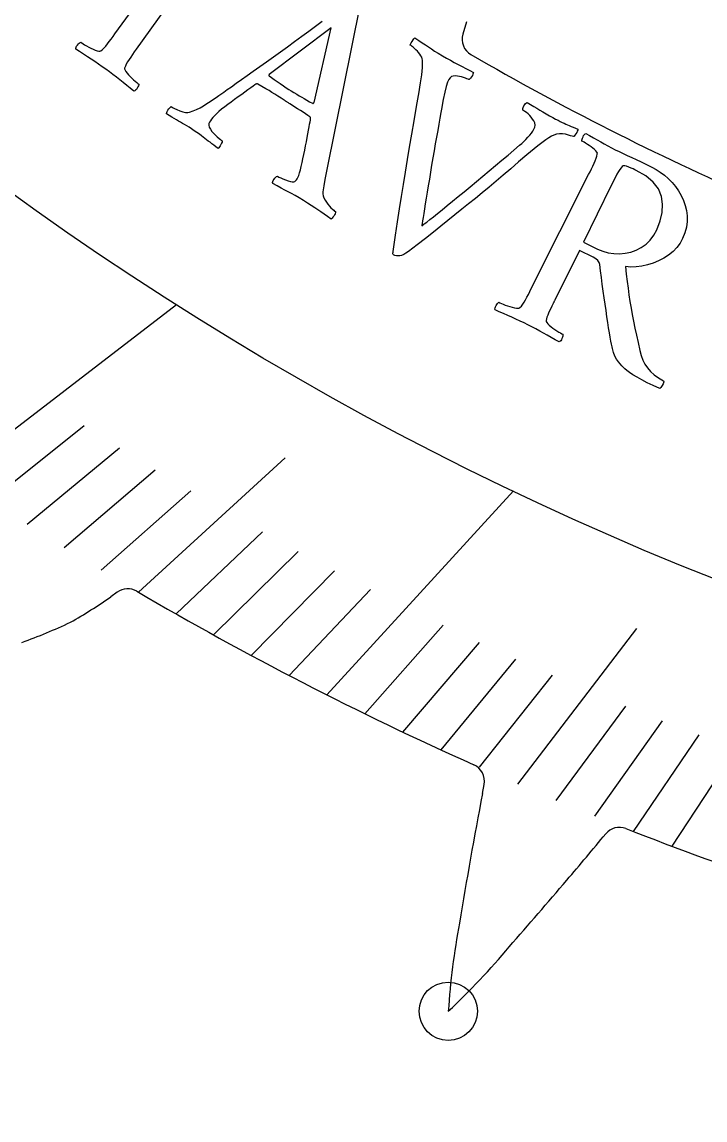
# Model space of a CAD drawing. Header units: millimetres. Extents: x -68 to 68, y -68 to 68.
# Drawn here: x -26.32 to -16.71, y -30.04 to -14.59 of the extents above; entities that cross this region are included whole.
import ezdxf

# ---------------------------------------------------------------- set-up
doc = ezdxf.new("R2010")
doc.units = ezdxf.units.MM
for name, color, linetype in [('CUT_INNER', 6, 'Continuous'), ('CUT_OUTER', 1, 'Continuous'), ('ENGRAVE', 7, 'Continuous'), ('ENGRAVE_FINE', 8, 'Continuous'), ('TEXT', 5, 'Continuous')]:
    doc.layers.add(name, color=color, linetype=linetype)

msp = doc.modelspace()

# ---------------------------------------------------------------- linework, layer by layer
at = {"layer": 'CUT_INNER'}
for points in [[(-20.0643, -14.5916), (-20.1157, -14.7623)], [(-24.9799, -22.6166), (-25.0676, -22.6818)], [(-19.8411, -25.4498), (-19.8159, -25.3216)]]:
    msp.add_lwpolyline(points, dxfattribs=at)
for centre, radius, start, end in [((-0.0002, -0.0001), 64.9798, 121.35855, 268.567248), ((-0.0002, -0.0003), 46.1412, 195.03363, 243.26577), ((-19.8762, -14.8343), 0.25, 163.26178, 239.94141), ((-0.0498, 19.4469), 39.8516, 239.95702, 246.34587), ((0, 0), 43.4055, 205.17681, 243.31241), ((-29.933, -15.5758), 8.612, 299.92861, 304.39938), ((-24.8309, -22.8174), 0.25, 59.59204, 126.58371), ((-0.0674, 19.4149), 48.7072, 239.61429, 245.89583), ((-29.3319, -15.1037), 8.7541, 290.12905, 294.97109), ((-20.0612, -25.2734), 0.25, 348.88678, 65.91797), ((57.2968, -40.0109), 78.5002, 169.310203, 170.660473), ((-17.9126, -26.1747), 0.25, 68.73151, 140.48822), ((-0.0139, 19.5009), 48.8074, 248.60081, 254.18194), ((-47.2774, -2.1122), 37.7143, 319.37324, 320.66888), ((-85.8618, 30.5989), 88.2983, 318.763548, 319.565773), ((-9.9136, -29.2039), 10.4297, 169.32309, 176.20044), ((-27.4417, -20.9207), 10.4092, 313.16724, 320.05096)]:
    msp.add_arc(centre, radius, start, end, dxfattribs=at)
at = {"layer": 'CUT_OUTER'}
msp.add_circle((0, 0), 68.4, dxfattribs=at)
at = {"layer": 'ENGRAVE'}
for points in [[(-27.2826, -20.9808), (-24.1464, -18.569)], [(-22.0287, -24.0602), (-19.4008, -21.1899)]]:
    msp.add_lwpolyline(points, dxfattribs=at)
for centre, radius in [((0, 19.5457), 45.1196), ((-20.3207, -28.5135), 0.4104)]:
    msp.add_circle(centre, radius, dxfattribs=at)
at = {"layer": 'ENGRAVE_FINE'}
for points in [[(-26.7659, -21.3239), (-25.4454, -20.2719)], [(-26.247, -21.6591), (-24.9468, -20.5862)], [(-24.6784, -22.6172), (-22.6145, -20.7257)], [(-25.7261, -21.9863), (-24.4466, -20.8928)], [(-25.2032, -22.3057), (-23.9448, -21.192)], [(-24.1518, -22.9211), (-22.9367, -21.7679)], [(-23.6235, -23.2172), (-22.4306, -22.0449)], [(-23.0935, -23.5058), (-21.9232, -22.3146)], [(-22.5619, -23.7867), (-21.4145, -22.5771)], [(-21.4941, -24.3261), (-20.3937, -23.0807)], [(-19.3423, -25.3165), (-17.6697, -23.1273)], [(-20.9581, -24.5847), (-19.8816, -23.3219)], [(-20.4208, -24.8359), (-19.3685, -23.5562)], [(-19.8821, -25.0798), (-18.8545, -23.7835)], [(-18.8012, -25.5459), (-17.8236, -24.2176)], [(-18.259, -25.7681), (-17.307, -24.4245)], [(-17.7158, -25.9833), (-16.7895, -24.6247)], [(-17.1715, -26.1913), (-16.2713, -24.8182)]]:
    msp.add_lwpolyline(points, dxfattribs=at)
at = {"layer": 'TEXT'}
for points in [[(-23.4647, -13.2335), (-24.7119, -14.9758), (-24.7389, -15.0137), (-24.7647, -15.0505), (-24.7894, -15.0861), (-24.8129, -15.1205), (-24.8339, -15.1534), (-24.8512, -15.1844), (-24.8647, -15.2134), (-24.8745, -15.2404), (-24.8744, -15.2534), (-24.8686, -15.2697), (-24.8572, -15.2895), (-24.8401, -15.3125), (-24.8195, -15.337), (-24.7973, -15.3608), (-24.7738, -15.384), (-24.7487, -15.4065), (-24.7248, -15.4269), (-24.7046, -15.4436), (-24.6882, -15.4566), (-24.6756, -15.466), (-24.6767, -15.4778), (-24.6808, -15.4914), (-24.6878, -15.5068), (-24.6978, -15.5241), (-24.7094, -15.5403), (-24.7211, -15.5524), (-24.733, -15.5605), (-24.745, -15.5645), (-24.7958, -15.5236), (-24.8456, -15.4836), (-24.8943, -15.4445), (-24.942, -15.4064), (-24.9897, -15.3688), (-25.0385, -15.3313), (-25.0884, -15.2939), (-25.1394, -15.2567), (-25.1896, -15.2209), (-25.2406, -15.1853), (-25.2925, -15.15), (-25.3453, -15.115), (-25.3988, -15.08), (-25.4529, -15.0448), (-25.5075, -15.0094), (-25.5626, -14.9738), (-25.5626, -14.9611), (-25.5587, -14.9473), (-25.5508, -14.9323), (-25.5391, -14.9163), (-25.5258, -14.9013), (-25.5134, -14.8898), (-25.5017, -14.8817), (-25.4909, -14.877), (-25.4779, -14.8861), (-25.4601, -14.8978), (-25.4373, -14.9121), (-25.4097, -14.929), (-25.3796, -14.9463), (-25.3493, -14.9621), (-25.3188, -14.9762), (-25.2883, -14.9888), (-25.2604, -14.9982), (-25.2382, -15.0028), (-25.2217, -15.0025), (-25.2107, -14.9975), (-25.1881, -14.9797), (-25.1649, -14.9578), (-25.1409, -14.9316), (-25.1163, -14.9013), (-25.091, -14.8682), (-25.0649, -14.8336), (-25.0381, -14.7976), (-25.0106, -14.7601), (-23.7483, -13.0287)], [(-21.5616, -14.3423), (-22.0356, -16.6924), (-22.0567, -16.8092), (-22.072, -16.8967), (-22.0816, -16.9551), (-22.0855, -16.9842), (-22.0857, -17.0107), (-22.0807, -17.0385), (-22.0704, -17.0677), (-22.0548, -17.0981), (-22.0359, -17.1281), (-22.0158, -17.1561), (-21.9943, -17.1819), (-21.9716, -17.2057), (-21.9503, -17.2261), (-21.9328, -17.242), (-21.9194, -17.2533), (-21.9099, -17.2601), (-21.9098, -17.2744), (-21.9136, -17.2898), (-21.9212, -17.3064), (-21.9327, -17.3241), (-21.945, -17.3404), (-21.9549, -17.3528), (-21.9625, -17.3613), (-21.9677, -17.3658), (-22.0188, -17.3305), (-22.0671, -17.2971), (-22.1127, -17.2655), (-22.1556, -17.2358), (-22.1994, -17.2061), (-22.2479, -17.1744), (-22.3009, -17.1408), (-22.3585, -17.1053), (-22.4196, -17.0684), (-22.4757, -17.0354), (-22.5268, -17.0063), (-22.5729, -16.9812), (-22.6193, -16.9564), (-22.6712, -16.9285), (-22.7285, -16.8974), (-22.7912, -16.8631), (-22.7922, -16.8505), (-22.7894, -16.8364), (-22.7827, -16.8209), (-22.7723, -16.8039), (-22.76, -16.7882), (-22.7477, -16.7761), (-22.7356, -16.7679), (-22.7236, -16.7633), (-22.7041, -16.7744), (-22.679, -16.7868), (-22.6482, -16.8004), (-22.6118, -16.8154), (-22.5749, -16.8286), (-22.543, -16.8372), (-22.5159, -16.8411), (-22.4937, -16.8405), (-22.4818, -16.8358), (-22.4701, -16.8272), (-22.4585, -16.8148), (-22.4471, -16.7984), (-22.4367, -16.7782), (-22.4257, -16.7503), (-22.4143, -16.7149), (-22.4022, -16.6719), (-22.3899, -16.6234), (-22.3777, -16.5714), (-22.3654, -16.5159), (-22.3531, -16.4568), (-22.3411, -16.3964), (-22.3294, -16.3367), (-22.318, -16.2777), (-22.3071, -16.2195), (-22.2967, -16.1641), (-22.2874, -16.1138), (-22.2789, -16.0687), (-22.2714, -16.0287), (-22.2652, -15.9959), (-22.2608, -15.9725), (-22.2582, -15.9584), (-22.2573, -15.9537), (-22.2575, -15.953), (-22.258, -15.9508), (-22.2588, -15.9471), (-22.26, -15.9419), (-22.2616, -15.9364), (-22.2638, -15.9319), (-22.2665, -15.9282), (-22.2699, -15.9255), (-22.2976, -15.9059), (-22.3288, -15.8846), (-22.3634, -15.8619), (-22.4014, -15.8375), (-22.4405, -15.8127), (-22.4781, -15.7888), (-22.5144, -15.7657), (-22.5493, -15.7434), (-22.5583, -15.7376), (-22.5674, -15.7319), (-22.5764, -15.7261), (-22.5854, -15.7204), (-22.5941, -15.7147), (-22.6025, -15.7094), (-22.6103, -15.7044), (-22.6178, -15.6996), (-22.6698, -15.6663), (-22.7178, -15.6358), (-22.7619, -15.6081), (-22.8021, -15.5831), (-22.8433, -15.5582), (-22.8902, -15.5303), (-22.9429, -15.4996), (-23.0014, -15.4659), (-23.0036, -15.4649), (-23.0067, -15.4643), (-23.0107, -15.4641), (-23.0156, -15.4642), (-23.0203, -15.4645), (-23.0237, -15.4648), (-23.0257, -15.4649), (-23.0263, -15.4649), (-23.031, -15.4683), (-23.0449, -15.4785), (-23.068, -15.4954), (-23.1005, -15.5191), (-23.1394, -15.5475), (-23.1819, -15.5782), (-23.2279, -15.6114), (-23.2776, -15.6471), (-23.3281, -15.6835), (-23.3764, -15.7191), (-23.4226, -15.7538), (-23.4667, -15.7876), (-23.51, -15.8208), (-23.5481, -15.8524), (-23.5808, -15.8822), (-23.6083, -15.9105), (-23.6315, -15.9367), (-23.6514, -15.9606), (-23.6682, -15.982), (-23.6817, -16.0011), (-23.6907, -16.0222), (-23.6912, -16.0459), (-23.6834, -16.0722), (-23.6671, -16.1013), (-23.6457, -16.1308), (-23.6225, -16.1586), (-23.5975, -16.1846), (-23.5706, -16.209), (-23.5454, -16.2301), (-23.5253, -16.2465), (-23.5103, -16.2583), (-23.5005, -16.2654), (-23.5007, -16.2732), (-23.5038, -16.2844), (-23.5099, -16.2993), (-23.519, -16.3176), (-23.5294, -16.336), (-23.5396, -16.351), (-23.5495, -16.3627), (-23.5592, -16.3709), (-23.5916, -16.3471), (-23.6215, -16.3249), (-23.6488, -16.3043), (-23.6735, -16.2854), (-23.697, -16.2673), (-23.7205, -16.2491), (-23.744, -16.231), (-23.7675, -16.2128), (-23.793, -16.1936), (-23.8227, -16.1722), (-23.8565, -16.1486), (-23.8945, -16.1229), (-23.9331, -16.0973), (-23.9688, -16.0743), (-24.0016, -16.0538), (-24.0315, -16.0359), (-24.06, -16.0193), (-24.0884, -16.0026), (-24.1168, -15.986), (-24.1452, -15.9693), (-24.1754, -15.9513), (-24.2093, -15.9308), (-24.2467, -15.9079), (-24.2877, -15.8824), (-24.2871, -15.8748), (-24.2831, -15.8641), (-24.2755, -15.8501), (-24.2645, -15.8331), (-24.2521, -15.816), (-24.2405, -15.802), (-24.2297, -15.791), (-24.2196, -15.783), (-24.1998, -15.7951), (-24.1731, -15.809), (-24.1393, -15.8247), (-24.0985, -15.8423), (-24.0567, -15.8573), (-24.0197, -15.8653), (-23.9877, -15.8664), (-23.9605, -15.8606), (-23.9108, -15.8434), (-23.8619, -15.8227), (-23.8137, -15.7986), (-23.7662, -15.7712), (-23.7188, -15.7413), (-23.6709, -15.7101), (-23.6225, -15.6777), (-23.5736, -15.6439), (-23.5736, -15.6439), (-23.5678, -15.6398), (-23.5504, -15.6277), (-23.5215, -15.6074), (-23.4809, -15.5791), (-23.4305, -15.5437), (-23.3721, -15.5024), (-23.3056, -15.4551), (-23.231, -15.4018), (-23.1501, -15.344), (-23.0644, -15.2832), (-22.9741, -15.2193), (-22.8791, -15.1523), (-22.7814, -15.0831), (-22.6827, -15.0125), (-22.583, -14.9405), (-22.4825, -14.8671), (-22.3825, -14.7938), (-22.2848, -14.7219), (-22.1891, -14.6514), (-22.0956, -14.5824)]]:
    msp.add_lwpolyline(points, dxfattribs=at)
for points in [[(-21.9694, -14.674), (-22.8405, -15.3296), (-22.8407, -15.3301), (-22.8413, -15.3317), (-22.8422, -15.3343), (-22.8435, -15.3379), (-22.8445, -15.3417), (-22.8448, -15.3448), (-22.8442, -15.3471), (-22.8428, -15.3486), (-22.8084, -15.3735), (-22.7705, -15.4004), (-22.729, -15.4291), (-22.684, -15.4598), (-22.6395, -15.4897), (-22.5995, -15.5163), (-22.564, -15.5397), (-22.533, -15.5597), (-22.4927, -15.5853), (-22.454, -15.609), (-22.417, -15.631), (-22.3818, -15.6512), (-22.3466, -15.671), (-22.3098, -15.6918), (-22.2714, -15.7135), (-22.2315, -15.7362), (-22.2278, -15.7377), (-22.2242, -15.7376), (-22.2205, -15.736), (-22.2167, -15.7328), (-22.2134, -15.7293), (-22.2111, -15.7268), (-22.2097, -15.7253), (-22.2092, -15.7248)], [(-20.4037, -15.0668), (-20.3474, -15.0995), (-20.2915, -15.1308), (-20.236, -15.1609), (-20.181, -15.1897), (-20.1264, -15.2177), (-20.0724, -15.2457), (-20.019, -15.2735), (-19.966, -15.3013), (-19.9683, -15.3122), (-19.9737, -15.326), (-19.9822, -15.3427), (-19.9938, -15.3622), (-20.0062, -15.3804), (-20.0168, -15.393), (-20.0258, -15.4001), (-20.0331, -15.4017), (-20.0429, -15.3969), (-20.058, -15.3905), (-20.0785, -15.3826), (-20.1044, -15.3731), (-20.1331, -15.364), (-20.1623, -15.3571), (-20.1918, -15.3525), (-20.2218, -15.35), (-20.2501, -15.3521), (-20.2746, -15.3611), (-20.2954, -15.3768), (-20.3124, -15.3994), (-20.3303, -15.4394), (-20.3493, -15.4999), (-20.3693, -15.5809), (-20.3904, -15.6825), (-20.4004, -15.7359), (-20.4118, -15.7974), (-20.4246, -15.8672), (-20.4386, -15.9453), (-20.4537, -16.0295), (-20.4696, -16.1179), (-20.4862, -16.2105), (-20.5036, -16.3073), (-20.5211, -16.4063), (-20.5382, -16.5055), (-20.555, -16.6049), (-20.5714, -16.7045), (-20.5872, -16.8021), (-20.6025, -16.8957), (-20.6172, -16.9854), (-20.6313, -17.0709), (-20.6445, -17.1507), (-20.6564, -17.2228), (-20.6669, -17.2874), (-20.6763, -17.3443), (-20.6839, -17.3913), (-20.6894, -17.4263), (-20.6928, -17.4492), (-20.694, -17.4601), (-20.681, -17.4506), (-20.6578, -17.4329), (-20.6245, -17.407), (-20.581, -17.3729), (-20.5294, -17.3319), (-20.4714, -17.2856), (-20.4071, -17.2337), (-20.3366, -17.1764), (-20.261, -17.1148), (-20.1818, -17.05), (-20.0988, -16.9819), (-20.0122, -16.9106), (-19.9235, -16.8374), (-19.8344, -16.7634), (-19.7448, -16.6886), (-19.6548, -16.6132), (-19.566, -16.5384), (-19.48, -16.4657), (-19.3969, -16.395), (-19.3167, -16.3265), (-19.2867, -16.3004), (-19.2572, -16.273), (-19.2281, -16.244), (-19.1994, -16.2136), (-19.1729, -16.1833), (-19.1501, -16.1546), (-19.1312, -16.1276), (-19.1161, -16.1021), (-19.1039, -16.072), (-19.0999, -16.0424), (-19.104, -16.0134), (-19.1163, -15.9848), (-19.1337, -15.9574), (-19.1533, -15.9319), (-19.175, -15.9082), (-19.1989, -15.8864), (-19.222, -15.8674), (-19.2417, -15.8522), (-19.2578, -15.8406), (-19.2704, -15.8329), (-19.2735, -15.8234), (-19.2722, -15.8104), (-19.2668, -15.794), (-19.2571, -15.774), (-19.2453, -15.7545), (-19.2336, -15.7396), (-19.2221, -15.7292), (-19.2107, -15.7233), (-19.1639, -15.7514), (-19.1184, -15.7789), (-19.0745, -15.8059), (-19.0319, -15.8323), (-18.9892, -15.8584), (-18.9447, -15.8846), (-18.8985, -15.9106), (-18.8505, -15.9366), (-18.8109, -15.9575), (-18.7755, -15.9758), (-18.7442, -15.9915), (-18.7171, -16.0047), (-18.6922, -16.0165), (-18.6673, -16.0279), (-18.6425, -16.0389), (-18.6179, -16.0495), (-18.5919, -16.0607), (-18.5632, -16.0732), (-18.5317, -16.0872), (-18.4975, -16.1025), (-18.4995, -16.1136), (-18.5048, -16.1278), (-18.5135, -16.1451), (-18.5256, -16.1655), (-18.538, -16.1845), (-18.548, -16.1975), (-18.5554, -16.2046), (-18.5603, -16.2057), (-18.5754, -16.1993), (-18.5988, -16.1917), (-18.6305, -16.1828), (-18.6706, -16.1725), (-18.7141, -16.1649), (-18.7562, -16.164), (-18.797, -16.1699), (-18.8364, -16.1826), (-18.8667, -16.1972), (-18.9046, -16.2202), (-18.9503, -16.2515), (-19.0037, -16.2913), (-19.0599, -16.335), (-19.1139, -16.3783), (-19.1658, -16.4212), (-19.2154, -16.4637), (-19.3307, -16.5622), (-19.4413, -16.6564), (-19.5473, -16.7462), (-19.6487, -16.8318), (-19.7471, -16.9143), (-19.8442, -16.995), (-19.94, -17.0739), (-20.0346, -17.151), (-20.1294, -17.2279), (-20.2262, -17.3061), (-20.3249, -17.3856), (-20.4256, -17.4664), (-20.5304, -17.5499), (-20.6414, -17.6372), (-20.7586, -17.7283), (-20.8821, -17.8232), (-20.9161, -17.8473), (-20.9477, -17.8654), (-20.9768, -17.8774), (-21.0036, -17.8834), (-21.0283, -17.8846), (-21.0514, -17.8824), (-21.0729, -17.8768), (-21.0928, -17.8677), (-21.0975, -17.8631), (-21.0999, -17.8557), (-21.1002, -17.8456), (-21.0982, -17.8326), (-21.0956, -17.8191), (-21.0939, -17.8072), (-21.0932, -17.797), (-21.0934, -17.7884), (-21.0643, -17.5933), (-21.0357, -17.405), (-21.0074, -17.2235), (-20.9796, -17.0487), (-20.9517, -16.8766), (-20.9232, -16.7032), (-20.894, -16.5286), (-20.8641, -16.3528), (-20.8331, -16.1716), (-20.8007, -15.9813), (-20.7668, -15.7817), (-20.7311, -15.573), (-20.7198, -15.5091), (-20.7099, -15.4481), (-20.7013, -15.3901), (-20.694, -15.335), (-20.6886, -15.2819), (-20.6852, -15.2301), (-20.6841, -15.1795), (-20.6851, -15.13), (-20.6873, -15.1096), (-20.6939, -15.0885), (-20.7048, -15.0666), (-20.72, -15.044), (-20.7377, -15.0218), (-20.7561, -15.001), (-20.775, -14.9818), (-20.7945, -14.9641), (-20.8131, -14.9485), (-20.8294, -14.9355), (-20.8435, -14.9251), (-20.8552, -14.9174), (-20.8548, -14.9134), (-20.8503, -14.9034), (-20.8415, -14.8875), (-20.8286, -14.8656), (-20.8151, -14.8438), (-20.8046, -14.8279), (-20.7972, -14.8181), (-20.7928, -14.8144), (-20.7368, -14.8508), (-20.686, -14.8844), (-20.6403, -14.9151), (-20.5997, -14.943), (-20.559, -14.9705), (-20.5128, -15.0004), (-20.461, -15.0325), (-20.4037, -15.0668)], [(-17.4562, -16.6334), (-17.3961, -16.6656), (-17.3375, -16.7035), (-17.2805, -16.7471), (-17.2249, -16.7964), (-17.1725, -16.8504), (-17.1247, -16.9079), (-17.0817, -16.9691), (-17.0434, -17.0339), (-17.0112, -17.1018), (-16.9865, -17.1723), (-16.9695, -17.2455), (-16.9602, -17.3213), (-16.96, -17.3991), (-16.9705, -17.4781), (-16.9918, -17.5584), (-17.024, -17.64), (-17.0598, -17.7058), (-17.1044, -17.7664), (-17.1579, -17.8218), (-17.2203, -17.8718), (-17.2891, -17.9159), (-17.3613, -17.9536), (-17.4372, -17.9848), (-17.5166, -18.0095), (-17.5969, -18.0272), (-17.6752, -18.0374), (-17.7517, -18.04), (-17.8261, -18.0351), (-17.8154, -18.1405), (-17.8039, -18.242), (-17.7914, -18.3397), (-17.7781, -18.4335), (-17.7638, -18.5255), (-17.7482, -18.6178), (-17.7312, -18.7103), (-17.713, -18.803), (-17.6934, -18.8984), (-17.6723, -18.9988), (-17.6496, -19.1042), (-17.6254, -19.2147), (-17.6063, -19.2854), (-17.5822, -19.35), (-17.5532, -19.4086), (-17.5192, -19.461), (-17.4776, -19.5094), (-17.4258, -19.5558), (-17.3638, -19.6002), (-17.2915, -19.6425), (-17.2892, -19.6549), (-17.2915, -19.6695), (-17.2982, -19.6862), (-17.3095, -19.7051), (-17.3218, -19.7228), (-17.3317, -19.7364), (-17.3392, -19.7458), (-17.3441, -19.7509), (-17.4379, -19.7084), (-17.5225, -19.6676), (-17.5979, -19.6286), (-17.6643, -19.5915), (-17.7216, -19.5569), (-17.7697, -19.5254), (-17.8088, -19.4972), (-17.8387, -19.4721), (-17.8565, -19.4532), (-17.8773, -19.4302), (-17.901, -19.4032), (-17.9277, -19.3721), (-17.954, -19.3358), (-17.9767, -19.2932), (-17.9958, -19.2442), (-18.0113, -19.1888), (-18.0167, -19.1629), (-18.0236, -19.1273), (-18.0319, -19.0822), (-18.0418, -19.0274), (-18.0526, -18.9648), (-18.064, -18.8958), (-18.0759, -18.8207), (-18.0883, -18.7393), (-18.1011, -18.6534), (-18.1142, -18.5646), (-18.1275, -18.4729), (-18.141, -18.3784), (-18.1541, -18.2831), (-18.1665, -18.189), (-18.178, -18.0961), (-18.1887, -18.0044), (-18.1976, -17.9751), (-18.2159, -17.9482), (-18.2437, -17.9239), (-18.281, -17.9022), (-18.4758, -17.8065), (-18.823, -18.5084), (-18.8258, -18.5141), (-18.8287, -18.5199), (-18.8315, -18.5257), (-18.8344, -18.5315), (-18.8373, -18.5373), (-18.8401, -18.5431), (-18.843, -18.5489), (-18.8458, -18.5546), (-18.8634, -18.5905), (-18.8799, -18.6248), (-18.8954, -18.6575), (-18.9097, -18.6887), (-18.9222, -18.718), (-18.9323, -18.7453), (-18.9397, -18.7706), (-18.9446, -18.7938), (-18.9424, -18.8066), (-18.9341, -18.8218), (-18.9197, -18.8394), (-18.8991, -18.8594), (-18.8746, -18.8803), (-18.8486, -18.9004), (-18.821, -18.9198), (-18.7917, -18.9384), (-18.764, -18.9551), (-18.7408, -18.9686), (-18.7222, -18.979), (-18.7081, -18.9863), (-18.7073, -18.9981), (-18.7091, -19.0121), (-18.7135, -19.0285), (-18.7206, -19.0472), (-18.7294, -19.065), (-18.739, -19.0789), (-18.7495, -19.0888), (-18.7607, -19.0947), (-18.8174, -19.0625), (-18.873, -19.031), (-18.9273, -19.0003), (-18.9806, -18.9704), (-19.0337, -18.941), (-19.088, -18.9119), (-19.1432, -18.883), (-19.1995, -18.8545), (-19.2548, -18.8272), (-19.3109, -18.8004), (-19.3679, -18.7739), (-19.4256, -18.7478), (-19.4841, -18.7219), (-19.5431, -18.6959), (-19.6027, -18.6697), (-19.6628, -18.6435), (-19.6649, -18.631), (-19.6632, -18.6167), (-19.6579, -18.6007), (-19.6489, -18.5829), (-19.6382, -18.5661), (-19.6278, -18.5527), (-19.6176, -18.5428), (-19.6077, -18.5364), (-19.5934, -18.5433), (-19.5739, -18.552), (-19.5491, -18.5624), (-19.5192, -18.5746), (-19.4866, -18.5869), (-19.4542, -18.5976), (-19.4218, -18.6066), (-19.3896, -18.6141), (-19.3607, -18.6189), (-19.338, -18.6198), (-19.3217, -18.6169), (-19.3117, -18.6102), (-19.2923, -18.589), (-19.2729, -18.5636), (-19.2534, -18.5339), (-19.234, -18.5), (-19.2144, -18.4633), (-19.1942, -18.4249), (-19.1736, -18.385), (-19.1525, -18.3436), (-18.3468, -16.7405), (-18.3259, -16.6988), (-18.3058, -16.6582), (-18.2865, -16.6186), (-18.2681, -16.5802), (-18.2518, -16.5437), (-18.2389, -16.51), (-18.2295, -16.479), (-18.2235, -16.4509), (-18.2229, -16.4376), (-18.2293, -16.4226), (-18.2426, -16.4059), (-18.2629, -16.3875), (-18.2869, -16.3684), (-18.3118, -16.3499), (-18.3375, -16.3318), (-18.364, -16.3141), (-18.3889, -16.2982), (-18.4098, -16.2852), (-18.4268, -16.2751), (-18.4397, -16.268), (-18.44, -16.2564), (-18.4376, -16.2425), (-18.4326, -16.2263), (-18.4249, -16.2079), (-18.4157, -16.1902), (-18.4059, -16.1765), (-18.3955, -16.1667), (-18.3846, -16.1609), (-18.3313, -16.1909), (-18.2787, -16.2206), (-18.2269, -16.2502), (-18.1759, -16.2796), (-18.1251, -16.3085), (-18.0742, -16.3365), (-18.0231, -16.3635), (-17.9718, -16.3897), (-17.9174, -16.4165), (-17.8607, -16.4438), (-17.8016, -16.4716), (-17.7402, -16.4998), (-17.6755, -16.5294), (-17.6066, -16.5616), (-17.5336, -16.5963), (-17.4562, -16.6334)], [(-17.3852, -17.5153), (-17.3375, -17.3924), (-17.3112, -17.2731), (-17.3062, -17.1575), (-17.3224, -17.0455), (-17.3645, -16.94), (-17.4373, -16.8442), (-17.5409, -16.7576), (-17.6753, -16.6801), (-17.6942, -16.6711), (-17.7178, -16.6605), (-17.746, -16.6482), (-17.7788, -16.6342), (-17.8111, -16.6225), (-17.8376, -16.6173), (-17.8584, -16.6184), (-17.8735, -16.6259), (-17.8901, -16.6431), (-17.9081, -16.667), (-17.9275, -16.6978), (-17.9483, -16.7353), (-17.9696, -16.7765), (-17.9909, -16.8181), (-18.0121, -16.8599), (-18.0331, -16.9022), (-18.4185, -17.6908), (-18.2206, -17.788), (-18.1469, -17.8187), (-18.0708, -17.8399), (-17.9922, -17.8516), (-17.9112, -17.854), (-17.8305, -17.8467), (-17.7526, -17.8295), (-17.6775, -17.8026), (-17.6052, -17.766), (-17.5384, -17.7192), (-17.4794, -17.6617), (-17.4284, -17.5938), (-17.3852, -17.5153)]]:
    msp.add_lwpolyline(points, close=True, dxfattribs=at)

doc.saveas('drawing.dxf')
